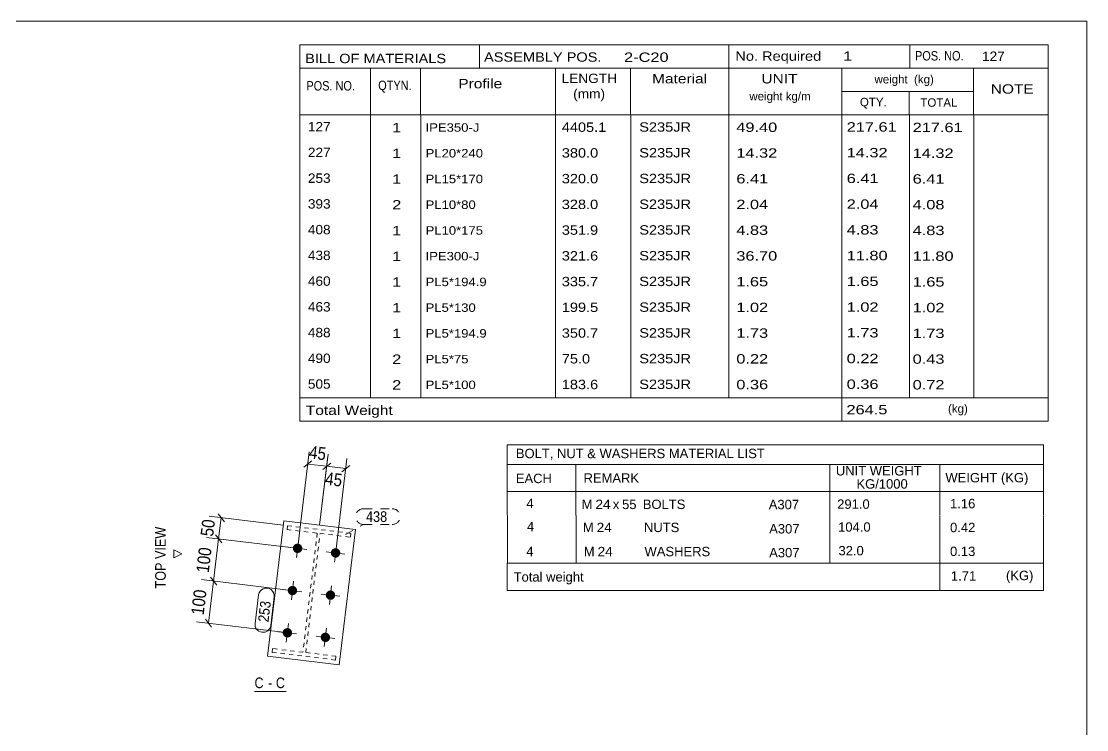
# Model space of a CAD drawing. Header units: millimetres. Extents: x 2 to 579, y 1 to 405.
# Drawn here: x 328.5 to 579, y 238.4 to 405 of the extents above; entities that cross this region are included whole.
import ezdxf

# ---------------------------------------------------------------- set-up
doc = ezdxf.new("R2010")
doc.units = ezdxf.units.MM
for name, pattern in [('XKITLINE00', [0]), ('XKITLINE01', [4, 1, -1, 1, -1]), ('XKITLINE02', [4, 2, -2]), ('XKITLINE03', [6, 3, -1, 1, -1])]:
    doc.linetypes.add(name, pattern=pattern)
for name, color, linetype, lineweight in [('Bolt', 3, 'Continuous', 0), ('Dimensions', 7, 'Continuous', 0), ('DrawingSheet', 5, 'Continuous', 0), ('OtherObjectType', 7, 'Continuous', 0), ('Part', 2, 'Continuous', 0), ('PartMark', 7, 'Continuous', 0)]:
    doc.layers.add(name, color=color, linetype=linetype, lineweight=lineweight)
doc.styles.add('ARIAL', font='ARIAL.TTF')
doc.styles.add('ARIAL_NARROW', font='ARIALN.TTF')

# ---------------------------------------------------------------- blocks, each defined once
blk = doc.blocks.new('*A44')
at = {"layer": 'Bolt'}
for points in [[(392.37, 281.24), (392.38, 281.27), (392.38, 281.3), (392.39, 281.32), (392.4, 281.35), (392.4, 281.38), (392.41, 281.4), (392.42, 281.43), (392.43, 281.45), (392.44, 281.48), (392.45, 281.5), (392.46, 281.53), (392.47, 281.55), (392.48, 281.58), (392.49, 281.6), (392.5, 281.62), (392.52, 281.65), (392.53, 281.67), (392.55, 281.69), (392.56, 281.72), (392.58, 281.74), (392.59, 281.76), (392.61, 281.78), (392.63, 281.8), (392.65, 281.82), (392.66, 281.84), (392.68, 281.86), (392.7, 281.88), (392.72, 281.9), (392.74, 281.92), (392.76, 281.93), (392.78, 281.95), (392.81, 281.97), (392.83, 281.98), (392.85, 282), (392.87, 282.01), (392.89, 282.03), (392.92, 282.04), (392.94, 282.05), (392.97, 282.07), (392.99, 282.08), (393.01, 282.09), (393.04, 282.1), (393.06, 282.11), (393.09, 282.12), (393.11, 282.13), (393.14, 282.14), (393.17, 282.14), (393.19, 282.15), (393.22, 282.16), (393.25, 282.16), (393.27, 282.17), (393.3, 282.17), (393.33, 282.18), (393.35, 282.18), (393.38, 282.18), (393.41, 282.18), (393.43, 282.18), (393.46, 282.18), (393.49, 282.18), (393.51, 282.18), (393.54, 282.18), (393.57, 282.18), (393.59, 282.18), (393.62, 282.17), (393.65, 282.17), (393.67, 282.16), (393.7, 282.16), (393.73, 282.15), (393.75, 282.15), (393.78, 282.14), (393.81, 282.13), (393.83, 282.12), (393.86, 282.11), (393.88, 282.1), (393.91, 282.09), (393.93, 282.08), (393.95, 282.07), (393.98, 282.06), (394, 282.04), (394.03, 282.03), (394.05, 282.02), (394.07, 282), (394.09, 281.99), (394.12, 281.97), (394.14, 281.95), (394.16, 281.94), (394.18, 281.92), (394.2, 281.9), (394.22, 281.88), (394.24, 281.86), (394.26, 281.85), (394.28, 281.83), (394.29, 281.81), (394.31, 281.78), (394.33, 281.76), (394.34, 281.74), (394.36, 281.72), (394.38, 281.7), (394.39, 281.68), (394.4, 281.65), (394.42, 281.63), (394.43, 281.61), (394.44, 281.58), (394.46, 281.56), (394.47, 281.53), (394.48, 281.51), (394.49, 281.48), (394.5, 281.46), (394.51, 281.43), (394.51, 281.41), (394.52, 281.38), (394.53, 281.35), (394.54, 281.33), (394.54, 281.3), (394.55, 281.28), (394.55, 281.25), (394.55, 281.22), (394.56, 281.2), (394.56, 281.17), (394.56, 281.14), (394.56, 281.11), (394.56, 281.09), (394.56, 281.06), (394.56, 281.03), (394.56, 281.01), (394.56, 280.98), (394.55, 280.95), (394.55, 280.93), (394.55, 280.9), (394.54, 280.87), (394.54, 280.85), (394.53, 280.82), (394.52, 280.79), (394.52, 280.77), (394.51, 280.74), (394.5, 280.72), (394.49, 280.69), (394.48, 280.67), (394.47, 280.64), (394.46, 280.62), (394.45, 280.59), (394.43, 280.57), (394.42, 280.54), (394.41, 280.52), (394.39, 280.5), (394.38, 280.48), (394.36, 280.45), (394.35, 280.43), (394.33, 280.41), (394.31, 280.39), (394.3, 280.37), (394.28, 280.35), (394.26, 280.33), (394.24, 280.31), (394.22, 280.29), (394.2, 280.27), (394.18, 280.25), (394.16, 280.24), (394.14, 280.22), (394.12, 280.2), (394.1, 280.19), (394.08, 280.17), (394.05, 280.16), (394.03, 280.14), (394.01, 280.13), (393.98, 280.12), (393.96, 280.1), (393.94, 280.09), (393.91, 280.08), (393.89, 280.07), (393.86, 280.06), (393.84, 280.05), (393.81, 280.04), (393.78, 280.03), (393.76, 280.03), (393.73, 280.02), (393.71, 280.01), (393.68, 280.01), (393.65, 280), (393.63, 280), (393.6, 279.99), (393.57, 279.99), (393.55, 279.99), (393.52, 279.99), (393.49, 279.99), (393.47, 279.98), (393.44, 279.98), (393.41, 279.99), (393.38, 279.99), (393.36, 279.99), (393.33, 279.99), (393.3, 280), (393.28, 280), (393.25, 280.01), (393.22, 280.01), (393.2, 280.02), (393.17, 280.02), (393.15, 280.03), (393.12, 280.04), (393.09, 280.05), (393.07, 280.06), (393.04, 280.07), (393.02, 280.08), (393, 280.09), (392.97, 280.1), (392.95, 280.11), (392.92, 280.13), (392.9, 280.14), (392.88, 280.15), (392.85, 280.17), (392.83, 280.18), (392.81, 280.2), (392.79, 280.22), (392.77, 280.23), (392.75, 280.25), (392.73, 280.27), (392.71, 280.29), (392.69, 280.3), (392.67, 280.32), (392.65, 280.34), (392.63, 280.36), (392.61, 280.38), (392.6, 280.41), (392.58, 280.43), (392.57, 280.45), (392.55, 280.47), (392.54, 280.49), (392.52, 280.52), (392.51, 280.54), (392.49, 280.56), (392.48, 280.59), (392.47, 280.61), (392.46, 280.64), (392.45, 280.66), (392.44, 280.69), (392.43, 280.71), (392.42, 280.74), (392.41, 280.76), (392.4, 280.79), (392.4, 280.81), (392.39, 280.84), (392.38, 280.87), (392.38, 280.89), (392.38, 280.92), (392.37, 280.95), (392.37, 280.97), (392.37, 281), (392.36, 281.03), (392.36, 281.05), (392.36, 281.08), (392.36, 281.11), (392.36, 281.14), (392.37, 281.16), (392.37, 281.19), (392.37, 281.22)], [(401.31, 280.17), (401.31, 280.19), (401.32, 280.22), (401.32, 280.24), (401.33, 280.27), (401.34, 280.3), (401.34, 280.32), (401.35, 280.35), (401.36, 280.37), (401.37, 280.4), (401.38, 280.43), (401.39, 280.45), (401.4, 280.47), (401.41, 280.5), (401.43, 280.52), (401.44, 280.55), (401.45, 280.57), (401.47, 280.59), (401.48, 280.62), (401.5, 280.64), (401.51, 280.66), (401.53, 280.68), (401.55, 280.7), (401.56, 280.72), (401.58, 280.74), (401.6, 280.76), (401.62, 280.78), (401.64, 280.8), (401.66, 280.82), (401.68, 280.84), (401.7, 280.86), (401.72, 280.87), (401.74, 280.89), (401.76, 280.9), (401.78, 280.92), (401.81, 280.93), (401.83, 280.95), (401.85, 280.96), (401.88, 280.98), (401.9, 280.99), (401.93, 281), (401.95, 281.01), (401.97, 281.02), (402, 281.03), (402.02, 281.04), (402.05, 281.05), (402.08, 281.06), (402.1, 281.07), (402.13, 281.07), (402.15, 281.08), (402.18, 281.09), (402.21, 281.09), (402.23, 281.09), (402.26, 281.1), (402.29, 281.1), (402.31, 281.1), (402.34, 281.11), (402.37, 281.11), (402.4, 281.11), (402.42, 281.11), (402.45, 281.11), (402.48, 281.1), (402.5, 281.1), (402.53, 281.1), (402.56, 281.1), (402.58, 281.09), (402.61, 281.09), (402.64, 281.08), (402.66, 281.07), (402.69, 281.07), (402.71, 281.06), (402.74, 281.05), (402.77, 281.04), (402.79, 281.03), (402.82, 281.02), (402.84, 281.01), (402.87, 281), (402.89, 280.99), (402.91, 280.98), (402.94, 280.97), (402.96, 280.95), (402.98, 280.94), (403.01, 280.92), (403.03, 280.91), (403.05, 280.89), (403.07, 280.88), (403.09, 280.86), (403.11, 280.84), (403.13, 280.82), (403.15, 280.81), (403.17, 280.79), (403.19, 280.77), (403.21, 280.75), (403.23, 280.73), (403.25, 280.71), (403.26, 280.69), (403.28, 280.66), (403.3, 280.64), (403.31, 280.62), (403.33, 280.6), (403.34, 280.57), (403.35, 280.55), (403.37, 280.53), (403.38, 280.5), (403.39, 280.48), (403.4, 280.46), (403.41, 280.43), (403.42, 280.41), (403.43, 280.38), (403.44, 280.35), (403.45, 280.33), (403.46, 280.3), (403.46, 280.28), (403.47, 280.25), (403.48, 280.22), (403.48, 280.2), (403.49, 280.17), (403.49, 280.14), (403.49, 280.12), (403.49, 280.09), (403.5, 280.06), (403.5, 280.04), (403.5, 280.01), (403.5, 279.98), (403.5, 279.96), (403.5, 279.93), (403.49, 279.9), (403.49, 279.88), (403.49, 279.85), (403.48, 279.82), (403.48, 279.8), (403.47, 279.77), (403.47, 279.74), (403.46, 279.72), (403.45, 279.69), (403.44, 279.66), (403.43, 279.64), (403.43, 279.61), (403.42, 279.59), (403.4, 279.56), (403.39, 279.54), (403.38, 279.51), (403.37, 279.49), (403.36, 279.47), (403.34, 279.44), (403.33, 279.42), (403.31, 279.4), (403.3, 279.38), (403.28, 279.35), (403.27, 279.33), (403.25, 279.31), (403.23, 279.29), (403.22, 279.27), (403.2, 279.25), (403.18, 279.23), (403.16, 279.21), (403.14, 279.19), (403.12, 279.18), (403.1, 279.16), (403.08, 279.14), (403.06, 279.13), (403.03, 279.11), (403.01, 279.09), (402.99, 279.08), (402.97, 279.06), (402.94, 279.05), (402.92, 279.04), (402.9, 279.03), (402.87, 279.01), (402.85, 279), (402.82, 278.99), (402.8, 278.98), (402.77, 278.97), (402.75, 278.96), (402.72, 278.96), (402.69, 278.95), (402.67, 278.94), (402.64, 278.93), (402.62, 278.93), (402.59, 278.92), (402.56, 278.92), (402.54, 278.92), (402.51, 278.91), (402.48, 278.91), (402.45, 278.91), (402.43, 278.91), (402.4, 278.91), (402.37, 278.91), (402.35, 278.91), (402.32, 278.91), (402.29, 278.91), (402.27, 278.91), (402.24, 278.92), (402.21, 278.92), (402.19, 278.93), (402.16, 278.93), (402.13, 278.94), (402.11, 278.95), (402.08, 278.95), (402.06, 278.96), (402.03, 278.97), (402, 278.98), (401.98, 278.99), (401.95, 279), (401.93, 279.01), (401.91, 279.02), (401.88, 279.04), (401.86, 279.05), (401.84, 279.06), (401.81, 279.08), (401.79, 279.09), (401.77, 279.11), (401.75, 279.12), (401.72, 279.14), (401.7, 279.15), (401.68, 279.17), (401.66, 279.19), (401.64, 279.21), (401.62, 279.23), (401.6, 279.25), (401.58, 279.27), (401.57, 279.29), (401.55, 279.31), (401.53, 279.33), (401.52, 279.35), (401.5, 279.37), (401.49, 279.39), (401.47, 279.42), (401.46, 279.44), (401.44, 279.46), (401.43, 279.49), (401.42, 279.51), (401.4, 279.53), (401.39, 279.56), (401.38, 279.58), (401.37, 279.61), (401.36, 279.63), (401.35, 279.66), (401.35, 279.68), (401.34, 279.71), (401.33, 279.74), (401.33, 279.76), (401.32, 279.79), (401.31, 279.82), (401.31, 279.84), (401.31, 279.87), (401.3, 279.9), (401.3, 279.92), (401.3, 279.95), (401.3, 279.98), (401.3, 280), (401.3, 280.03), (401.3, 280.06), (401.3, 280.08), (401.3, 280.11), (401.31, 280.14)], [(391.18, 271.32), (391.18, 271.34), (391.19, 271.37), (391.19, 271.39), (391.2, 271.42), (391.2, 271.45), (391.21, 271.47), (391.22, 271.5), (391.23, 271.52), (391.24, 271.55), (391.25, 271.57), (391.26, 271.6), (391.27, 271.62), (391.28, 271.65), (391.29, 271.67), (391.31, 271.7), (391.32, 271.72), (391.33, 271.74), (391.35, 271.77), (391.36, 271.79), (391.38, 271.81), (391.4, 271.83), (391.41, 271.85), (391.43, 271.87), (391.45, 271.89), (391.47, 271.91), (391.49, 271.93), (391.5, 271.95), (391.52, 271.97), (391.54, 271.99), (391.57, 272.01), (391.59, 272.02), (391.61, 272.04), (391.63, 272.05), (391.65, 272.07), (391.67, 272.08), (391.7, 272.1), (391.72, 272.11), (391.74, 272.13), (391.77, 272.14), (391.79, 272.15), (391.82, 272.16), (391.84, 272.17), (391.87, 272.18), (391.89, 272.19), (391.92, 272.2), (391.94, 272.21), (391.97, 272.22), (392, 272.22), (392.02, 272.23), (392.05, 272.23), (392.07, 272.24), (392.1, 272.24), (392.13, 272.25), (392.15, 272.25), (392.18, 272.25), (392.21, 272.26), (392.24, 272.26), (392.26, 272.26), (392.29, 272.26), (392.32, 272.26), (392.34, 272.25), (392.37, 272.25), (392.4, 272.25), (392.42, 272.25), (392.45, 272.24), (392.48, 272.24), (392.5, 272.23), (392.53, 272.22), (392.56, 272.22), (392.58, 272.21), (392.61, 272.2), (392.63, 272.19), (392.66, 272.18), (392.68, 272.17), (392.71, 272.16), (392.73, 272.15), (392.76, 272.14), (392.78, 272.13), (392.8, 272.12), (392.83, 272.1), (392.85, 272.09), (392.87, 272.07), (392.9, 272.06), (392.92, 272.04), (392.94, 272.03), (392.96, 272.01), (392.98, 271.99), (393, 271.97), (393.02, 271.96), (393.04, 271.94), (393.06, 271.92), (393.08, 271.9), (393.1, 271.88), (393.11, 271.86), (393.13, 271.84), (393.15, 271.81), (393.16, 271.79), (393.18, 271.77), (393.19, 271.75), (393.21, 271.72), (393.22, 271.7), (393.23, 271.68), (393.25, 271.65), (393.26, 271.63), (393.27, 271.61), (393.28, 271.58), (393.29, 271.56), (393.3, 271.53), (393.31, 271.5), (393.32, 271.48), (393.32, 271.45), (393.33, 271.43), (393.34, 271.4), (393.34, 271.37), (393.35, 271.35), (393.35, 271.32), (393.36, 271.29), (393.36, 271.27), (393.36, 271.24), (393.36, 271.21), (393.36, 271.19), (393.37, 271.16), (393.36, 271.13), (393.36, 271.11), (393.36, 271.08), (393.36, 271.05), (393.36, 271.02), (393.35, 271), (393.35, 270.97), (393.34, 270.94), (393.34, 270.92), (393.33, 270.89), (393.33, 270.87), (393.32, 270.84), (393.31, 270.81), (393.3, 270.79), (393.29, 270.76), (393.28, 270.74), (393.27, 270.71), (393.26, 270.69), (393.25, 270.66), (393.24, 270.64), (393.22, 270.62), (393.21, 270.59), (393.2, 270.57), (393.18, 270.55), (393.17, 270.53), (393.15, 270.5), (393.13, 270.48), (393.12, 270.46), (393.1, 270.44), (393.08, 270.42), (393.06, 270.4), (393.05, 270.38), (393.03, 270.36), (393.01, 270.34), (392.99, 270.33), (392.97, 270.31), (392.94, 270.29), (392.92, 270.27), (392.9, 270.26), (392.88, 270.24), (392.86, 270.23), (392.83, 270.21), (392.81, 270.2), (392.79, 270.19), (392.76, 270.18), (392.74, 270.16), (392.71, 270.15), (392.69, 270.14), (392.66, 270.13), (392.64, 270.12), (392.61, 270.11), (392.59, 270.1), (392.56, 270.1), (392.54, 270.09), (392.51, 270.08), (392.48, 270.08), (392.46, 270.07), (392.43, 270.07), (392.4, 270.07), (392.38, 270.06), (392.35, 270.06), (392.32, 270.06), (392.3, 270.06), (392.27, 270.06), (392.24, 270.06), (392.21, 270.06), (392.19, 270.06), (392.16, 270.06), (392.13, 270.06), (392.11, 270.07), (392.08, 270.07), (392.05, 270.08), (392.03, 270.08), (392, 270.09), (391.97, 270.1), (391.95, 270.1), (391.92, 270.11), (391.9, 270.12), (391.87, 270.13), (391.85, 270.14), (391.82, 270.15), (391.8, 270.16), (391.77, 270.17), (391.75, 270.19), (391.73, 270.2), (391.7, 270.21), (391.68, 270.23), (391.66, 270.24), (391.63, 270.26), (391.61, 270.27), (391.59, 270.29), (391.57, 270.3), (391.55, 270.32), (391.53, 270.34), (391.51, 270.36), (391.49, 270.38), (391.47, 270.4), (391.45, 270.42), (391.43, 270.44), (391.42, 270.46), (391.4, 270.48), (391.38, 270.5), (391.37, 270.52), (391.35, 270.54), (391.34, 270.57), (391.32, 270.59), (391.31, 270.61), (391.3, 270.64), (391.28, 270.66), (391.27, 270.68), (391.26, 270.71), (391.25, 270.73), (391.24, 270.76), (391.23, 270.78), (391.22, 270.81), (391.21, 270.83), (391.21, 270.86), (391.2, 270.89), (391.19, 270.91), (391.19, 270.94), (391.18, 270.97), (391.18, 270.99), (391.17, 271.02), (391.17, 271.05), (391.17, 271.07), (391.17, 271.1), (391.17, 271.13), (391.17, 271.15), (391.17, 271.18), (391.17, 271.21), (391.17, 271.23), (391.17, 271.26), (391.17, 271.29)], [(400.11, 270.24), (400.12, 270.26), (400.12, 270.29), (400.13, 270.32), (400.13, 270.34), (400.14, 270.37), (400.15, 270.4), (400.16, 270.42), (400.16, 270.45), (400.17, 270.47), (400.18, 270.5), (400.19, 270.52), (400.2, 270.55), (400.22, 270.57), (400.23, 270.59), (400.24, 270.62), (400.26, 270.64), (400.27, 270.66), (400.28, 270.69), (400.3, 270.71), (400.32, 270.73), (400.33, 270.75), (400.35, 270.77), (400.37, 270.8), (400.38, 270.82), (400.4, 270.84), (400.42, 270.85), (400.44, 270.87), (400.46, 270.89), (400.48, 270.91), (400.5, 270.93), (400.52, 270.94), (400.54, 270.96), (400.56, 270.98), (400.59, 270.99), (400.61, 271.01), (400.63, 271.02), (400.66, 271.03), (400.68, 271.05), (400.7, 271.06), (400.73, 271.07), (400.75, 271.08), (400.78, 271.09), (400.8, 271.1), (400.83, 271.11), (400.85, 271.12), (400.88, 271.13), (400.9, 271.14), (400.93, 271.15), (400.96, 271.15), (400.98, 271.16), (401.01, 271.16), (401.04, 271.17), (401.06, 271.17), (401.09, 271.17), (401.12, 271.18), (401.14, 271.18), (401.17, 271.18), (401.2, 271.18), (401.22, 271.18), (401.25, 271.18), (401.28, 271.18), (401.31, 271.17), (401.33, 271.17), (401.36, 271.17), (401.39, 271.16), (401.41, 271.16), (401.44, 271.15), (401.46, 271.15), (401.49, 271.14), (401.52, 271.13), (401.54, 271.12), (401.57, 271.12), (401.59, 271.11), (401.62, 271.1), (401.64, 271.09), (401.67, 271.07), (401.69, 271.06), (401.72, 271.05), (401.74, 271.04), (401.76, 271.02), (401.79, 271.01), (401.81, 271), (401.83, 270.98), (401.85, 270.96), (401.87, 270.95), (401.9, 270.93), (401.92, 270.91), (401.94, 270.9), (401.96, 270.88), (401.98, 270.86), (402, 270.84), (402.01, 270.82), (402.03, 270.8), (402.05, 270.78), (402.07, 270.76), (402.08, 270.74), (402.1, 270.71), (402.11, 270.69), (402.13, 270.67), (402.14, 270.65), (402.16, 270.62), (402.17, 270.6), (402.18, 270.58), (402.19, 270.55), (402.2, 270.53), (402.22, 270.5), (402.23, 270.48), (402.24, 270.45), (402.24, 270.43), (402.25, 270.4), (402.26, 270.37), (402.27, 270.35), (402.27, 270.32), (402.28, 270.3), (402.28, 270.27), (402.29, 270.24), (402.29, 270.22), (402.29, 270.19), (402.3, 270.16), (402.3, 270.14), (402.3, 270.11), (402.3, 270.08), (402.3, 270.05), (402.3, 270.03), (402.3, 270), (402.3, 269.97), (402.29, 269.95), (402.29, 269.92), (402.28, 269.89), (402.28, 269.87), (402.27, 269.84), (402.27, 269.81), (402.26, 269.79), (402.25, 269.76), (402.25, 269.74), (402.24, 269.71), (402.23, 269.69), (402.22, 269.66), (402.21, 269.64), (402.2, 269.61), (402.18, 269.59), (402.17, 269.56), (402.16, 269.54), (402.15, 269.52), (402.13, 269.49), (402.12, 269.47), (402.1, 269.45), (402.09, 269.43), (402.07, 269.4), (402.05, 269.38), (402.04, 269.36), (402.02, 269.34), (402, 269.32), (401.98, 269.3), (401.96, 269.28), (401.94, 269.27), (401.92, 269.25), (401.9, 269.23), (401.88, 269.21), (401.86, 269.2), (401.84, 269.18), (401.81, 269.17), (401.79, 269.15), (401.77, 269.14), (401.75, 269.12), (401.72, 269.11), (401.7, 269.1), (401.67, 269.09), (401.65, 269.07), (401.62, 269.06), (401.6, 269.05), (401.57, 269.04), (401.55, 269.04), (401.52, 269.03), (401.5, 269.02), (401.47, 269.01), (401.44, 269.01), (401.42, 269), (401.39, 269), (401.36, 268.99), (401.34, 268.99), (401.31, 268.98), (401.28, 268.98), (401.26, 268.98), (401.23, 268.98), (401.2, 268.98), (401.18, 268.98), (401.15, 268.98), (401.12, 268.98), (401.1, 268.98), (401.07, 268.99), (401.04, 268.99), (401.02, 268.99), (400.99, 269), (400.96, 269), (400.94, 269.01), (400.91, 269.02), (400.88, 269.03), (400.86, 269.03), (400.83, 269.04), (400.81, 269.05), (400.78, 269.06), (400.76, 269.07), (400.73, 269.08), (400.71, 269.09), (400.68, 269.11), (400.66, 269.12), (400.64, 269.13), (400.61, 269.15), (400.59, 269.16), (400.57, 269.18), (400.55, 269.19), (400.53, 269.21), (400.5, 269.23), (400.48, 269.24), (400.46, 269.26), (400.44, 269.28), (400.42, 269.3), (400.41, 269.32), (400.39, 269.34), (400.37, 269.36), (400.35, 269.38), (400.34, 269.4), (400.32, 269.42), (400.3, 269.44), (400.29, 269.47), (400.27, 269.49), (400.26, 269.51), (400.24, 269.53), (400.23, 269.56), (400.22, 269.58), (400.21, 269.61), (400.2, 269.63), (400.19, 269.66), (400.18, 269.68), (400.17, 269.71), (400.16, 269.73), (400.15, 269.76), (400.14, 269.78), (400.13, 269.81), (400.13, 269.83), (400.12, 269.86), (400.12, 269.89), (400.11, 269.91), (400.11, 269.94), (400.11, 269.97), (400.1, 269.99), (400.1, 270.02), (400.1, 270.05), (400.1, 270.08), (400.1, 270.1), (400.1, 270.13), (400.1, 270.16), (400.11, 270.18), (400.11, 270.21)], [(389.98, 261.39), (389.98, 261.41), (389.99, 261.44), (389.99, 261.47), (390, 261.49), (390.01, 261.52), (390.01, 261.55), (390.02, 261.57), (390.03, 261.6), (390.04, 261.62), (390.05, 261.65), (390.06, 261.67), (390.07, 261.7), (390.08, 261.72), (390.1, 261.74), (390.11, 261.77), (390.12, 261.79), (390.14, 261.81), (390.15, 261.84), (390.17, 261.86), (390.18, 261.88), (390.2, 261.9), (390.22, 261.92), (390.23, 261.94), (390.25, 261.97), (390.27, 261.98), (390.29, 262), (390.31, 262.02), (390.33, 262.04), (390.35, 262.06), (390.37, 262.08), (390.39, 262.09), (390.41, 262.11), (390.43, 262.13), (390.45, 262.14), (390.48, 262.16), (390.5, 262.17), (390.52, 262.18), (390.55, 262.2), (390.57, 262.21), (390.59, 262.22), (390.62, 262.23), (390.64, 262.24), (390.67, 262.25), (390.69, 262.26), (390.72, 262.27), (390.75, 262.28), (390.77, 262.29), (390.8, 262.29), (390.82, 262.3), (390.85, 262.31), (390.88, 262.31), (390.9, 262.32), (390.93, 262.32), (390.96, 262.32), (390.98, 262.33), (391.01, 262.33), (391.04, 262.33), (391.06, 262.33), (391.09, 262.33), (391.12, 262.33), (391.15, 262.33), (391.17, 262.32), (391.2, 262.32), (391.23, 262.32), (391.25, 262.31), (391.28, 262.31), (391.31, 262.3), (391.33, 262.3), (391.36, 262.29), (391.38, 262.28), (391.41, 262.27), (391.44, 262.27), (391.46, 262.26), (391.49, 262.25), (391.51, 262.24), (391.54, 262.22), (391.56, 262.21), (391.58, 262.2), (391.61, 262.19), (391.63, 262.17), (391.65, 262.16), (391.68, 262.14), (391.7, 262.13), (391.72, 262.11), (391.74, 262.1), (391.76, 262.08), (391.78, 262.06), (391.8, 262.05), (391.82, 262.03), (391.84, 262.01), (391.86, 261.99), (391.88, 261.97), (391.9, 261.95), (391.92, 261.93), (391.93, 261.91), (391.95, 261.89), (391.97, 261.86), (391.98, 261.84), (392, 261.82), (392.01, 261.8), (392.02, 261.77), (392.04, 261.75), (392.05, 261.73), (392.06, 261.7), (392.07, 261.68), (392.08, 261.65), (392.09, 261.63), (392.1, 261.6), (392.11, 261.58), (392.12, 261.55), (392.13, 261.52), (392.13, 261.5), (392.14, 261.47), (392.15, 261.45), (392.15, 261.42), (392.16, 261.39), (392.16, 261.37), (392.16, 261.34), (392.16, 261.31), (392.17, 261.29), (392.17, 261.26), (392.17, 261.23), (392.17, 261.2), (392.17, 261.18), (392.16, 261.15), (392.16, 261.12), (392.16, 261.1), (392.16, 261.07), (392.15, 261.04), (392.15, 261.02), (392.14, 260.99), (392.14, 260.96), (392.13, 260.94), (392.12, 260.91), (392.11, 260.89), (392.1, 260.86), (392.1, 260.84), (392.09, 260.81), (392.07, 260.79), (392.06, 260.76), (392.05, 260.74), (392.04, 260.71), (392.03, 260.69), (392.01, 260.67), (392, 260.64), (391.98, 260.62), (391.97, 260.6), (391.95, 260.58), (391.94, 260.55), (391.92, 260.53), (391.9, 260.51), (391.88, 260.49), (391.87, 260.47), (391.85, 260.45), (391.83, 260.43), (391.81, 260.42), (391.79, 260.4), (391.77, 260.38), (391.75, 260.36), (391.73, 260.35), (391.7, 260.33), (391.68, 260.32), (391.66, 260.3), (391.64, 260.29), (391.61, 260.27), (391.59, 260.26), (391.56, 260.25), (391.54, 260.24), (391.52, 260.22), (391.49, 260.21), (391.47, 260.2), (391.44, 260.19), (391.42, 260.18), (391.39, 260.18), (391.36, 260.17), (391.34, 260.16), (391.31, 260.16), (391.29, 260.15), (391.26, 260.15), (391.23, 260.14), (391.21, 260.14), (391.18, 260.13), (391.15, 260.13), (391.12, 260.13), (391.1, 260.13), (391.07, 260.13), (391.04, 260.13), (391.02, 260.13), (390.99, 260.13), (390.96, 260.13), (390.94, 260.14), (390.91, 260.14), (390.88, 260.14), (390.86, 260.15), (390.83, 260.15), (390.8, 260.16), (390.78, 260.17), (390.75, 260.18), (390.73, 260.18), (390.7, 260.19), (390.67, 260.2), (390.65, 260.21), (390.62, 260.22), (390.6, 260.23), (390.58, 260.24), (390.55, 260.26), (390.53, 260.27), (390.5, 260.28), (390.48, 260.3), (390.46, 260.31), (390.44, 260.33), (390.41, 260.34), (390.39, 260.36), (390.37, 260.38), (390.35, 260.39), (390.33, 260.41), (390.31, 260.43), (390.29, 260.45), (390.27, 260.47), (390.25, 260.49), (390.24, 260.51), (390.22, 260.53), (390.2, 260.55), (390.19, 260.57), (390.17, 260.59), (390.15, 260.61), (390.14, 260.64), (390.13, 260.66), (390.11, 260.68), (390.1, 260.71), (390.09, 260.73), (390.07, 260.76), (390.06, 260.78), (390.05, 260.8), (390.04, 260.83), (390.03, 260.86), (390.02, 260.88), (390.02, 260.91), (390.01, 260.93), (390, 260.96), (390, 260.98), (389.99, 261.01), (389.98, 261.04), (389.98, 261.06), (389.98, 261.09), (389.97, 261.12), (389.97, 261.14), (389.97, 261.17), (389.97, 261.2), (389.97, 261.23), (389.97, 261.25), (389.97, 261.28), (389.97, 261.31), (389.97, 261.33), (389.98, 261.36)], [(398.91, 260.31), (398.92, 260.34), (398.92, 260.36), (398.93, 260.39), (398.94, 260.42), (398.94, 260.44), (398.95, 260.47), (398.96, 260.49), (398.97, 260.52), (398.98, 260.54), (398.99, 260.57), (399, 260.59), (399.01, 260.62), (399.02, 260.64), (399.03, 260.67), (399.04, 260.69), (399.06, 260.71), (399.07, 260.74), (399.09, 260.76), (399.1, 260.78), (399.12, 260.8), (399.13, 260.83), (399.15, 260.85), (399.17, 260.87), (399.19, 260.89), (399.2, 260.91), (399.22, 260.93), (399.24, 260.95), (399.26, 260.96), (399.28, 260.98), (399.3, 261), (399.32, 261.02), (399.35, 261.03), (399.37, 261.05), (399.39, 261.06), (399.41, 261.08), (399.43, 261.09), (399.46, 261.11), (399.48, 261.12), (399.51, 261.13), (399.53, 261.14), (399.55, 261.16), (399.58, 261.17), (399.6, 261.18), (399.63, 261.19), (399.66, 261.19), (399.68, 261.2), (399.71, 261.21), (399.73, 261.22), (399.76, 261.22), (399.79, 261.23), (399.81, 261.23), (399.84, 261.24), (399.87, 261.24), (399.89, 261.25), (399.92, 261.25), (399.95, 261.25), (399.97, 261.25), (400, 261.25), (400.03, 261.25), (400.05, 261.25), (400.08, 261.25), (400.11, 261.25), (400.13, 261.24), (400.16, 261.24), (400.19, 261.24), (400.21, 261.23), (400.24, 261.22), (400.27, 261.22), (400.29, 261.21), (400.32, 261.2), (400.35, 261.2), (400.37, 261.19), (400.4, 261.18), (400.42, 261.17), (400.45, 261.16), (400.47, 261.15), (400.49, 261.13), (400.52, 261.12), (400.54, 261.11), (400.57, 261.1), (400.59, 261.08), (400.61, 261.07), (400.63, 261.05), (400.66, 261.04), (400.68, 261.02), (400.7, 261), (400.72, 260.99), (400.74, 260.97), (400.76, 260.95), (400.78, 260.93), (400.8, 260.91), (400.82, 260.89), (400.83, 260.87), (400.85, 260.85), (400.87, 260.83), (400.88, 260.81), (400.9, 260.79), (400.92, 260.76), (400.93, 260.74), (400.94, 260.72), (400.96, 260.7), (400.97, 260.67), (400.98, 260.65), (401, 260.62), (401.01, 260.6), (401.02, 260.57), (401.03, 260.55), (401.04, 260.52), (401.05, 260.5), (401.05, 260.47), (401.06, 260.45), (401.07, 260.42), (401.08, 260.39), (401.08, 260.37), (401.09, 260.34), (401.09, 260.32), (401.09, 260.29), (401.1, 260.26), (401.1, 260.23), (401.1, 260.21), (401.1, 260.18), (401.1, 260.15), (401.1, 260.13), (401.1, 260.1), (401.1, 260.07), (401.1, 260.05), (401.09, 260.02), (401.09, 259.99), (401.09, 259.97), (401.08, 259.94), (401.08, 259.91), (401.07, 259.89), (401.06, 259.86), (401.06, 259.83), (401.05, 259.81), (401.04, 259.78), (401.03, 259.76), (401.02, 259.73), (401.01, 259.71), (401, 259.68), (400.99, 259.66), (400.97, 259.63), (400.96, 259.61), (400.95, 259.59), (400.93, 259.56), (400.92, 259.54), (400.9, 259.52), (400.89, 259.5), (400.87, 259.48), (400.86, 259.46), (400.84, 259.43), (400.82, 259.41), (400.8, 259.39), (400.78, 259.38), (400.76, 259.36), (400.74, 259.34), (400.72, 259.32), (400.7, 259.3), (400.68, 259.29), (400.66, 259.27), (400.64, 259.25), (400.62, 259.24), (400.59, 259.22), (400.57, 259.21), (400.55, 259.2), (400.52, 259.18), (400.5, 259.17), (400.48, 259.16), (400.45, 259.15), (400.43, 259.14), (400.4, 259.13), (400.38, 259.12), (400.35, 259.11), (400.33, 259.1), (400.3, 259.09), (400.27, 259.08), (400.25, 259.08), (400.22, 259.07), (400.19, 259.07), (400.17, 259.06), (400.14, 259.06), (400.11, 259.06), (400.09, 259.05), (400.06, 259.05), (400.03, 259.05), (400.01, 259.05), (399.98, 259.05), (399.95, 259.05), (399.92, 259.05), (399.9, 259.06), (399.87, 259.06), (399.84, 259.06), (399.82, 259.07), (399.79, 259.07), (399.76, 259.08), (399.74, 259.08), (399.71, 259.09), (399.69, 259.1), (399.66, 259.11), (399.64, 259.11), (399.61, 259.12), (399.58, 259.13), (399.56, 259.14), (399.54, 259.16), (399.51, 259.17), (399.49, 259.18), (399.46, 259.19), (399.44, 259.21), (399.42, 259.22), (399.39, 259.23), (399.37, 259.25), (399.35, 259.27), (399.33, 259.28), (399.31, 259.3), (399.29, 259.32), (399.27, 259.33), (399.25, 259.35), (399.23, 259.37), (399.21, 259.39), (399.19, 259.41), (399.17, 259.43), (399.15, 259.45), (399.14, 259.47), (399.12, 259.49), (399.11, 259.51), (399.09, 259.54), (399.08, 259.56), (399.06, 259.58), (399.05, 259.61), (399.03, 259.63), (399.02, 259.65), (399.01, 259.68), (399, 259.7), (398.99, 259.73), (398.98, 259.75), (398.97, 259.78), (398.96, 259.8), (398.95, 259.83), (398.94, 259.85), (398.94, 259.88), (398.93, 259.91), (398.92, 259.93), (398.92, 259.96), (398.92, 259.99), (398.91, 260.01), (398.91, 260.04), (398.91, 260.07), (398.9, 260.09), (398.9, 260.12), (398.9, 260.15), (398.9, 260.17), (398.9, 260.2), (398.91, 260.23), (398.91, 260.26), (398.91, 260.28)]]:
    blk.add_hatch(color=3, dxfattribs=at).paths.add_polyline_path(points, flags=17)
at = {"layer": 'Bolt', "color": 3, "linetype": 'XKITLINE00', "lineweight": 0}
for p, q in [((393.2, 278.9), (393.73, 283.27)), ((391.28, 281.35), (395.65, 280.82)), ((402.13, 277.82), (402.66, 282.19)), ((400.21, 280.27), (404.58, 279.74)), ((392, 268.97), (392.53, 273.34)), ((390.08, 271.42), (394.45, 270.89)), ((400.94, 267.89), (401.46, 272.26)), ((399.02, 270.34), (403.38, 269.82)), ((390.8, 259.04), (391.33, 263.41)), ((388.88, 261.49), (393.25, 260.97)), ((399.74, 257.97), (400.27, 262.33)), ((397.82, 260.41), (402.19, 259.89))]:
    blk.add_line(p, q, dxfattribs=at)
blk = doc.blocks.new('*A45')
at = {"layer": 'Part', "color": 7, "linetype": 'XKITLINE01', "lineweight": 0}
for p, q in [((391.08, 286.41), (390.98, 285.51)), ((405.98, 284.61), (391.08, 286.41)), ((390.98, 285.51), (398.1, 284.66)), ((398.1, 284.66), (394.72, 256.66)), ((395.37, 256.58), (398.74, 284.58)), ((398.74, 284.58), (405.87, 283.72)), ((405.87, 283.72), (405.98, 284.61)), ((387.6, 257.52), (387.49, 256.62)), ((387.49, 256.62), (402.38, 254.83)), ((394.72, 256.66), (387.6, 257.52)), ((402.49, 255.72), (395.37, 256.58)), ((402.38, 254.83), (402.49, 255.72))]:
    blk.add_line(p, q, dxfattribs=at)
at = {"layer": 'Part', "color": 7, "linetype": 'XKITLINE03', "lineweight": 0}
blk.add_line((396.73, 270.62), (396.73, 270.62), dxfattribs=at)
blk = doc.blocks.new('*A46')
at = {"layer": 'Part', "color": 2, "linetype": 'XKITLINE00', "lineweight": 0}
for p, q in [((386.38, 255.75), (390.21, 287.52)), ((390.21, 287.52), (407.09, 285.48)), ((403.26, 253.71), (407.09, 285.48)), ((403.26, 253.71), (386.38, 255.75))]:
    blk.add_line(p, q, dxfattribs=at)
blk = doc.blocks.new('*A68')
at = {"layer": 'DrawingSheet', "color": 5, "linetype": 'XKITLINE00', "lineweight": 0}
for p, q in [((579, 405), (5, 405)), ((579, 5), (579, 405))]:
    blk.add_line(p, q, dxfattribs=at)
blk = doc.blocks.new('*A69')
at = {"layer": 'OtherObjectType', "color": 7, "linetype": 'XKITLINE00', "lineweight": 0}
for p, q in [((442.76, 305.45), (442.75, 294.45)), ((442.76, 305.45), (568.88, 305.45)), ((568.88, 305.45), (568.88, 294.45)), ((442.75, 300.8), (568.88, 300.8)), ((458.87, 300.81), (458.87, 294.45)), ((518.57, 300.81), (518.57, 294.45)), ((544.47, 300.79), (544.47, 294.45)), ((442.76, 294.42), (442.76, 288.92)), ((442.77, 294.45), (568.88, 294.45)), ((458.92, 294.45), (458.92, 288.83)), ((518.57, 294.45), (518.57, 288.83)), ((544.5, 294.45), (544.5, 288.95)), ((568.88, 294.45), (568.88, 288.95)), ((442.79, 288.83), (442.79, 283.22)), ((458.95, 288.83), (458.95, 283.21)), ((518.57, 288.83), (518.57, 283.21)), ((544.5, 288.83), (544.5, 283.33)), ((568.88, 288.83), (568.88, 283.33)), ((442.79, 283.2), (442.79, 277.63)), ((458.95, 283.21), (458.95, 277.59)), ((518.57, 283.21), (518.57, 277.59)), ((544.5, 283.21), (544.5, 277.6)), ((568.88, 283.21), (568.88, 277.6)), ((568.88, 277.6), (442.75, 277.63)), ((442.78, 277.59), (442.78, 271.19)), ((442.85, 277.59), (568.87, 277.59)), ((544.5, 277.56), (544.5, 271.14)), ((568.87, 277.56), (568.87, 271.15)), ((442.77, 271.15), (568.87, 271.15))]:
    blk.add_line(p, q, dxfattribs=at)
at = {"layer": 'OtherObjectType', "color": 7, "style": 'ARIAL_NARROW'}
for s, width, p in [('BOLT, NUT & WASHERS MATERIAL LIST', 1.211571, (444.79, 302.29)), ('EACH', 1.211571, (444.78, 296.42)), ('REMARK', 1.211571, (460.7, 296.51)), ('UNIT WEIGHT', 1.211571, (520.03, 298.22)), ('WEIGHT (KG)', 1.211571, (545.78, 296.6)), (' KG/1000', 1.211571, (524.02, 295.13)), ('4', 1.211571, (447.26, 290.55)), ('M', 1.211571, (460.26, 290.35)), ('24', 1.275, (463.5, 290.33)), ('x', 1.211571, (467.58, 290.33)), ('55', 1.211571, (469.76, 290.32)), ('BOLTS', 1.211571, (474.63, 290.34)), ('A307', 1.211571, (504.25, 290.29)), ('291.0', 1.211571, (520.34, 290.38)), ('1.16', 1.211571, (546.87, 290.51)), ('4', 1.211571, (447.4, 285.11)), ('M', 1.211571, (460.54, 284.91)), ('24', 1.275, (463.78, 284.89)), ('NUTS', 1.211571, (474.91, 284.91)), ('A307', 1.211571, (504.35, 284.59)), ('104.0', 1.211571, (520.56, 285)), ('0.42', 1.211571, (546.87, 284.89)), ('4', 1.211571, (447.24, 279.24)), ('M', 1.211571, (460.76, 279.24)), ('24', 1.275, (464, 279.22)), ('WASHERS', 1.211571, (475.04, 279.23)), ('A307', 1.211571, (504.35, 278.97)), ('32.0', 1.211571, (520.64, 279.44)), ('0.13', 1.211571, (546.87, 279.28)), ('Total weight', 1.211571, (444.26, 273.27)), ('1.71', 1.211571, (547.07, 273.5)), ('(KG)', 1.211571, (560.02, 273.6))]:
    blk.add_text(s, height=2.2, dxfattribs=dict(at, width=width)).set_placement(p)
blk = doc.blocks.new('*A74')
at = {"layer": 'OtherObjectType', "color": 7, "linetype": 'XKITLINE00', "lineweight": 0}
for p, q in [((393.98, 399.5), (569.98, 399.5)), ((393.98, 399.5), (393.98, 388.5)), ((436.26, 399.42), (436.26, 393.87)), ((494.85, 394), (494.85, 399.5)), ((537.43, 393.96), (537.43, 399.42)), ((569.98, 394), (569.98, 399.5)), ((393.98, 394), (569.98, 394)), ((410.64, 394), (410.64, 383)), ((422.4, 393.98), (422.4, 383.03)), ((454.12, 393.99), (454.13, 383)), ((471.78, 393.98), (471.78, 383)), ((494.85, 393.98), (494.85, 383)), ((521.43, 394), (521.43, 383)), ((552.42, 394), (552.42, 383)), ((569.98, 394), (569.98, 388.5)), ((393.98, 388.5), (393.98, 383)), ((521.45, 388.52), (552.45, 388.52)), ((537.28, 388.52), (537.28, 383)), ((569.98, 388.5), (569.98, 383)), ((393.98, 383), (569.98, 383)), ((393.98, 383), (393.98, 376.95)), ((410.63, 383), (410.63, 376.95)), ((422.44, 382.99), (422.44, 376.95)), ((454.12, 383), (454.11, 376.95)), ((471.79, 383), (471.79, 376.95)), ((494.87, 383), (494.87, 376.95)), ((521.44, 383), (521.44, 376.95)), ((537.33, 382.95), (537.33, 376.95)), ((552.43, 383), (552.43, 376.95)), ((569.98, 383), (569.98, 376.95)), ((393.98, 376.95), (393.98, 370.9)), ((410.63, 376.95), (410.63, 370.9)), ((422.44, 376.94), (422.44, 370.9)), ((454.12, 376.95), (454.11, 370.9)), ((471.79, 376.95), (471.79, 370.9)), ((494.87, 376.95), (494.87, 370.9)), ((521.44, 376.95), (521.44, 370.9)), ((537.33, 376.9), (537.33, 370.9)), ((552.43, 376.95), (552.43, 370.9)), ((569.98, 376.95), (569.98, 370.9)), ((393.98, 370.9), (393.98, 364.85)), ((410.63, 370.9), (410.63, 364.85)), ((422.44, 370.89), (422.44, 364.85)), ((454.12, 370.9), (454.11, 364.85)), ((471.79, 370.9), (471.79, 364.85)), ((494.87, 370.9), (494.87, 364.85)), ((521.44, 370.9), (521.44, 364.85)), ((537.33, 370.85), (537.33, 364.85)), ((552.43, 370.9), (552.43, 364.85)), ((569.98, 370.9), (569.98, 364.85)), ((393.98, 364.85), (393.98, 358.8)), ((410.63, 364.85), (410.63, 358.8)), ((422.44, 364.84), (422.44, 358.8)), ((454.12, 364.85), (454.11, 358.8)), ((471.79, 364.85), (471.79, 358.8)), ((494.87, 364.85), (494.87, 358.8)), ((521.44, 364.85), (521.44, 358.8)), ((537.33, 364.8), (537.33, 358.8)), ((552.43, 364.85), (552.43, 358.8)), ((569.98, 364.85), (569.98, 358.8)), ((393.98, 358.8), (393.98, 352.75)), ((410.63, 358.8), (410.63, 352.75)), ((422.44, 358.79), (422.44, 352.75)), ((454.12, 358.8), (454.11, 352.75)), ((471.79, 358.8), (471.79, 352.75)), ((494.87, 358.8), (494.87, 352.75)), ((521.44, 358.8), (521.44, 352.75)), ((537.33, 358.75), (537.33, 352.75)), ((552.43, 358.8), (552.43, 352.75)), ((569.98, 358.8), (569.98, 352.75)), ((393.98, 352.75), (393.98, 346.7)), ((410.63, 352.75), (410.63, 346.7)), ((422.44, 352.74), (422.44, 346.7)), ((454.12, 352.75), (454.11, 346.7)), ((471.79, 352.75), (471.79, 346.7)), ((494.87, 352.75), (494.87, 346.7)), ((521.44, 352.75), (521.44, 346.7)), ((537.33, 352.7), (537.33, 346.7)), ((552.43, 352.75), (552.43, 346.7)), ((569.98, 352.75), (569.98, 346.7)), ((393.98, 346.7), (393.98, 340.65)), ((410.63, 346.7), (410.63, 340.65)), ((422.44, 346.69), (422.44, 340.65)), ((454.12, 346.7), (454.11, 340.65)), ((471.79, 346.7), (471.79, 340.65)), ((494.87, 346.7), (494.87, 340.65)), ((521.44, 346.7), (521.44, 340.65)), ((537.33, 346.65), (537.33, 340.65)), ((552.43, 346.7), (552.43, 340.65)), ((569.98, 346.7), (569.98, 340.65)), ((393.98, 340.65), (393.98, 334.6)), ((410.63, 340.65), (410.63, 334.6)), ((422.44, 340.64), (422.44, 334.6)), ((454.12, 340.65), (454.11, 334.6)), ((471.79, 340.65), (471.79, 334.6)), ((494.87, 340.65), (494.87, 334.6)), ((521.44, 340.65), (521.44, 334.6)), ((537.33, 340.6), (537.33, 334.6)), ((552.43, 340.65), (552.43, 334.6)), ((569.98, 340.65), (569.98, 334.6)), ((393.98, 334.6), (393.98, 328.55)), ((410.63, 334.6), (410.63, 328.55)), ((422.44, 334.59), (422.44, 328.55)), ((454.12, 334.6), (454.11, 328.55)), ((471.79, 334.6), (471.79, 328.55)), ((494.87, 334.6), (494.87, 328.55)), ((521.44, 334.6), (521.44, 328.55)), ((537.33, 334.55), (537.33, 328.55)), ((552.43, 334.6), (552.43, 328.55)), ((569.98, 334.6), (569.98, 328.55)), ((393.98, 328.55), (393.98, 322.5)), ((410.63, 328.55), (410.63, 322.5)), ((422.44, 328.54), (422.44, 322.5)), ((454.12, 328.55), (454.11, 322.5)), ((471.79, 328.55), (471.79, 322.5)), ((494.87, 328.55), (494.87, 322.5)), ((521.44, 328.55), (521.44, 322.5)), ((537.33, 328.5), (537.33, 322.5)), ((552.43, 328.55), (552.43, 322.5)), ((569.98, 328.55), (569.98, 322.5)), ((393.98, 322.5), (393.98, 316.45)), ((410.63, 322.5), (410.63, 316.45)), ((422.44, 322.49), (422.44, 316.45)), ((454.12, 322.5), (454.11, 316.45)), ((471.79, 322.5), (471.79, 316.45)), ((494.87, 322.5), (494.87, 316.45)), ((521.44, 322.5), (521.44, 316.45)), ((537.33, 322.45), (537.33, 316.45)), ((552.43, 322.5), (552.43, 316.45)), ((569.98, 322.5), (569.98, 316.45)), ((393.98, 316.45), (569.98, 316.45)), ((393.98, 316.45), (393.98, 310.95)), ((521.44, 316.45), (521.44, 310.95)), ((569.98, 316.45), (569.98, 310.95)), ((393.98, 310.95), (569.98, 310.95))]:
    blk.add_line(p, q, dxfattribs=at)
at = {"layer": 'OtherObjectType', "color": 7, "style": 'ARIAL_NARROW'}
for s, height, width, p in [('BILL OF MATERIALS', 2.2, 1.36, (395.25, 395.16)), ('ASSEMBLY POS.', 2.2, 1.36, (437.3, 395.5)), ('2-C20', 2.2, 1.525501, (470.23, 395.46)), ('No. Required', 2.2, 1.36, (496.39, 395.72)), ('1', 2.2, 1.525501, (521.75, 395.72)), ('POS. NO.', 2.2, 1.02, (538.63, 395.79)), ('127', 2.2, 1.270501, (554.4, 395.69)), ('POS. NO.', 2.2, 1.02, (395.53, 388.74)), ('QTYN.', 2.2, 1.02, (412.42, 388.84)), ('Profile', 2.2, 1.445, (431.26, 389.25)), ('LENGTH', 2.2, 1.275, (455.54, 390.49)), ('Material', 2.2, 1.445, (476.81, 390.41)), ('UNIT', 2.2, 1.445, (502.52, 390.4)), ('weight  (kg)', 1.98, 1.19, (529.11, 390.39)), ('(mm)', 2.2, 1.275, (458.26, 386.86)), ('weight kg/m', 1.98, 1.19, (499.69, 386.4)), ('NOTE', 2.2, 1.445, (556.44, 387.99)), ('QTY.', 1.98, 1.19, (525.68, 385.03)), ('TOTAL', 1.98, 1.19, (539.9, 384.91)), ('127', 2.2, 1.270501, (395.89, 379.12)), ('1', 2.2, 1.525501, (415.71, 378.91)), ('IPE350-J', 1.98, 1.355501, (423.56, 379.04)), ('4405.1', 2.2, 1.355501, (455.59, 379.01)), ('S235JR', 2.2, 1.355501, (473.81, 379.05)), ('49.40', 2.2, 1.525501, (496.62, 378.99)), ('217.61', 2.2, 1.525501, (522.57, 379.07)), ('217.61', 2.2, 1.525501, (538.08, 378.94)), ('227', 2.2, 1.270501, (395.89, 373.07)), ('1', 2.2, 1.525501, (415.71, 372.86)), ('PL20*240', 1.98, 1.355501, (423.56, 372.99)), ('380.0', 2.2, 1.355501, (455.59, 372.96)), ('S235JR', 2.2, 1.355501, (473.81, 373)), ('14.32', 2.2, 1.525501, (496.62, 372.94)), ('14.32', 2.2, 1.525501, (522.57, 373.02)), ('14.32', 2.2, 1.525501, (538.08, 372.89)), ('253', 2.2, 1.270501, (395.89, 367.02)), ('1', 2.2, 1.525501, (415.71, 366.81)), ('PL15*170', 1.98, 1.355501, (423.56, 366.94)), ('320.0', 2.2, 1.355501, (455.59, 366.91)), ('S235JR', 2.2, 1.355501, (473.81, 366.95)), ('6.41', 2.2, 1.525501, (496.62, 366.89)), ('6.41', 2.2, 1.525501, (522.57, 366.97)), ('6.41', 2.2, 1.525501, (538.08, 366.84)), ('393', 2.2, 1.270501, (395.89, 360.97)), ('2', 2.2, 1.525501, (415.71, 360.76)), ('PL10*80', 1.98, 1.355501, (423.56, 360.89)), ('328.0', 2.2, 1.355501, (455.59, 360.86)), ('S235JR', 2.2, 1.355501, (473.81, 360.9)), ('2.04', 2.2, 1.525501, (496.62, 360.84)), ('2.04', 2.2, 1.525501, (522.57, 360.92)), ('4.08', 2.2, 1.525501, (538.08, 360.79)), ('408', 2.2, 1.270501, (395.89, 354.92)), ('1', 2.2, 1.525501, (415.71, 354.71)), ('PL10*175', 1.98, 1.355501, (423.56, 354.84)), ('351.9', 2.2, 1.355501, (455.59, 354.81)), ('S235JR', 2.2, 1.355501, (473.81, 354.85)), ('4.83', 2.2, 1.525501, (496.62, 354.79)), ('4.83', 2.2, 1.525501, (522.57, 354.87)), ('4.83', 2.2, 1.525501, (538.08, 354.74)), ('438', 2.2, 1.270501, (395.89, 348.87)), ('1', 2.2, 1.525501, (415.71, 348.66)), ('IPE300-J', 1.98, 1.355501, (423.56, 348.79)), ('321.6', 2.2, 1.355501, (455.59, 348.76)), ('S235JR', 2.2, 1.355501, (473.81, 348.8)), ('36.70', 2.2, 1.525501, (496.62, 348.74)), ('11.80', 2.2, 1.525501, (522.57, 348.82)), ('11.80', 2.2, 1.525501, (538.08, 348.69)), ('460', 2.2, 1.270501, (395.89, 342.82)), ('1', 2.2, 1.525501, (415.71, 342.61)), ('PL5*194.9', 1.98, 1.355501, (423.56, 342.74)), ('335.7', 2.2, 1.355501, (455.59, 342.71)), ('S235JR', 2.2, 1.355501, (473.81, 342.75)), ('1.65', 2.2, 1.525501, (496.62, 342.69)), ('1.65', 2.2, 1.525501, (522.57, 342.77)), ('1.65', 2.2, 1.525501, (538.08, 342.64)), ('463', 2.2, 1.270501, (395.89, 336.77)), ('1', 2.2, 1.525501, (415.71, 336.56)), ('PL5*130', 1.98, 1.355501, (423.56, 336.69)), ('199.5', 2.2, 1.355501, (455.59, 336.66)), ('S235JR', 2.2, 1.355501, (473.81, 336.7)), ('1.02', 2.2, 1.525501, (496.62, 336.64)), ('1.02', 2.2, 1.525501, (522.57, 336.72)), ('1.02', 2.2, 1.525501, (538.08, 336.59)), ('488', 2.2, 1.270501, (395.89, 330.72)), ('1', 2.2, 1.525501, (415.71, 330.51)), ('PL5*194.9', 1.98, 1.355501, (423.56, 330.64)), ('350.7', 2.2, 1.355501, (455.59, 330.61)), ('S235JR', 2.2, 1.355501, (473.81, 330.65)), ('1.73', 2.2, 1.525501, (496.62, 330.59)), ('1.73', 2.2, 1.525501, (522.57, 330.67)), ('1.73', 2.2, 1.525501, (538.08, 330.54)), ('490', 2.2, 1.270501, (395.89, 324.67)), ('2', 2.2, 1.525501, (415.71, 324.46)), ('PL5*75', 1.98, 1.355501, (423.56, 324.59)), ('75.0', 2.2, 1.355501, (455.59, 324.56)), ('S235JR', 2.2, 1.355501, (473.81, 324.6)), ('0.22', 2.2, 1.525501, (496.62, 324.54)), ('0.22', 2.2, 1.525501, (522.57, 324.62)), ('0.43', 2.2, 1.525501, (538.08, 324.49)), ('505', 2.2, 1.270501, (395.89, 318.62)), ('2', 2.2, 1.525501, (415.71, 318.41)), ('183.6', 2.2, 1.355501, (455.59, 318.51)), ('S235JR', 2.2, 1.355501, (473.81, 318.55)), ('0.36', 2.2, 1.525501, (496.62, 318.49)), ('0.36', 2.2, 1.525501, (522.57, 318.57)), ('0.72', 2.2, 1.525501, (538.08, 318.44)), ('PL5*100', 1.98, 1.355501, (423.56, 318.54)), ('Total Weight', 2.2, 1.445, (395.4, 312.44)), ('264.5', 2.2, 1.525501, (522.52, 312.59)), ('(kg)', 1.98, 1.19, (546.4, 312.96))]:
    blk.add_text(s, height=height, dxfattribs=dict(at, width=width)).set_placement(p)
blk = doc.blocks.new('*A149')
at = {"layer": 'Dimensions', "color": 7, "linetype": 'XKITLINE00', "lineweight": 0}
for p, q in [((393.58, 282.08), (396.2, 303.74)), ((398.65, 286.5), (400.66, 303.2)), ((396.8, 301.65), (394.91, 300.17)), ((395.85, 300.91), (400.32, 300.37)), ((401.27, 301.11), (399.38, 299.63))]:
    blk.add_line(p, q, dxfattribs=at)
at = {"layer": 'Dimensions', "color": 3}
for p in [(395.85, 300.91), (400.32, 300.37)]:
    blk.add_point(p, dxfattribs=at)
at = {"layer": 'Dimensions', "color": 3, "style": 'ARIAL', "width": 0.85}
blk.add_text('45', height=3, rotation=-6.8755, dxfattribs=at).set_placement((396.04, 302.25))
blk = doc.blocks.new('*A150')
at = {"layer": 'Dimensions', "color": 7, "linetype": 'XKITLINE00', "lineweight": 0}
for p, q in [((398.65, 286.5), (400.61, 302.75)), ((401.27, 301.11), (399.38, 299.63)), ((402.52, 281), (405.08, 302.21)), ((400.32, 300.37), (404.79, 299.83)), ((405.73, 300.57), (403.85, 299.09))]:
    blk.add_line(p, q, dxfattribs=at)
at = {"layer": 'Dimensions', "color": 3}
for p in [(400.32, 300.37), (404.79, 299.83)]:
    blk.add_point(p, dxfattribs=at)
at = {"layer": 'Dimensions', "color": 3, "style": 'ARIAL', "width": 0.85}
blk.add_text('45', height=3, rotation=-6.8755, dxfattribs=at).set_placement((399.83, 296.05))
blk = doc.blocks.new('*A151')
at = {"layer": 'Dimensions', "color": 7, "linetype": 'XKITLINE00', "lineweight": 0}
for p, q in [((391.27, 271.28), (370.89, 273.74)), ((372.52, 263.47), (373.71, 273.39)), ((372.97, 274.34), (374.46, 272.45)), ((390.07, 261.35), (369.69, 263.81)), ((371.78, 264.41), (373.26, 262.52))]:
    blk.add_line(p, q, dxfattribs=at)
at = {"layer": 'Dimensions', "color": 3}
for p in [(373.71, 273.39), (372.52, 263.47)]:
    blk.add_point(p, dxfattribs=at)
at = {"layer": 'Dimensions', "color": 3, "style": 'ARIAL', "width": 0.85}
blk.add_text('100', height=3, rotation=83.1247, dxfattribs=at).set_placement((371.38, 265.28))
blk = doc.blocks.new('*A152')
at = {"layer": 'Dimensions', "color": 7, "linetype": 'XKITLINE00', "lineweight": 0}
for p, q in [((392.47, 281.2), (372.08, 283.66)), ((373.71, 273.39), (374.91, 283.32)), ((374.17, 284.27), (375.65, 282.38)), ((391.27, 271.28), (370.89, 273.74)), ((372.97, 274.34), (374.46, 272.45))]:
    blk.add_line(p, q, dxfattribs=at)
at = {"layer": 'Dimensions', "color": 3}
for p in [(374.91, 283.32), (373.71, 273.39)]:
    blk.add_point(p, dxfattribs=at)
at = {"layer": 'Dimensions', "color": 3, "style": 'ARIAL', "width": 0.85}
blk.add_text('100', height=3, rotation=83.1247, dxfattribs=at).set_placement((372.57, 275.21))
blk = doc.blocks.new('*A153')
at = {"layer": 'Dimensions', "color": 7, "linetype": 'XKITLINE00', "lineweight": 0}
for p, q in [((390.09, 286.53), (372.68, 288.63)), ((374.77, 289.23), (376.25, 287.34)), ((374.91, 283.32), (375.51, 288.29)), ((392.47, 281.2), (372.08, 283.66)), ((374.17, 284.27), (375.65, 282.38))]:
    blk.add_line(p, q, dxfattribs=at)
at = {"layer": 'Dimensions', "color": 3}
for p in [(375.51, 288.29), (374.91, 283.32)]:
    blk.add_point(p, dxfattribs=at)
at = {"layer": 'Dimensions', "color": 3, "style": 'ARIAL', "width": 0.85}
blk.add_text('50', height=3, rotation=83.1247, dxfattribs=at).set_placement((373.6, 283.76))
blk = doc.blocks.new('*A154')
at = {"layer": 'PartMark', "color": 7, "linetype": 'XKITLINE00', "lineweight": 0}
for p, q in [((383.47, 263.4), (384.28, 270.12)), ((387.15, 262.96), (387.96, 269.67))]:
    blk.add_line(p, q, dxfattribs=at)
for centre, start, end in [((386.12, 269.9), 353.1219, 173.1219), ((385.31, 263.18), 173.1219, 353.1219)]:
    blk.add_arc(centre, 1.85, start, end, dxfattribs=at)
at = {"layer": 'PartMark', "color": 3, "style": 'ARIAL', "width": 0.85}
blk.add_text('253', height=2.5, rotation=83.1247, dxfattribs=at).set_placement((386.62, 263.63))
blk = doc.blocks.new('*A155')
at = {"layer": 'PartMark', "color": 7, "linetype": 'XKITLINE02', "lineweight": 0}
for p, q in [((408.97, 290.4), (415.73, 290.4)), ((404.73, 284.31), (408.97, 286.7)), ((408.97, 286.7), (415.73, 286.7))]:
    blk.add_line(p, q, dxfattribs=at)
for centre, start, end in [((408.97, 288.55), 90, 270), ((415.73, 288.55), 270, 90)]:
    blk.add_arc(centre, 1.85, start, end, dxfattribs=at)
at = {"layer": 'PartMark', "color": 3, "style": 'ARIAL', "width": 0.85}
blk.add_text('438', height=2.5, dxfattribs=at).set_placement((409.57, 287.3))
blk = doc.blocks.new('*A156')
at = {"layer": 'OtherObjectType', "color": 7, "linetype": 'XKITLINE00', "lineweight": 0}
for p, q in [((364.35, 278.87), (364.35, 280.74)), ((364.35, 280.74), (366.23, 279.8)), ((366.23, 279.8), (364.35, 278.87)), ((366.23, 279.8), (366.23, 279.8)), ((383.34, 247.46), (390.77, 247.46))]:
    blk.add_line(p, q, dxfattribs=at)
at = {"layer": 'OtherObjectType', "color": 7, "style": 'ARIAL', "width": 0.85}
blk.add_text('TOP VIEW', height=2.5, rotation=90, dxfattribs=at).set_placement((362.48, 271.65))
for s, p in [('C', (383.34, 248.21)), ('C', (388.36, 248.21)), ('-', (386.5, 248.21))]:
    blk.add_text(s, height=2.5, dxfattribs=at).set_placement(p)

msp = doc.modelspace()

# ---------------------------------------------------------------- block references
at = {"lineweight": 0}
for name in ['*A68', '*A74', '*A149', '*A69', '*A150', '*A153', '*A155', '*A46', '*A45', '*A152', '*A44', '*A151', '*A154']:
    msp.add_blockref(name, (0, 0), dxfattribs=at)
at = {"layer": 'OtherObjectType', "lineweight": 0}
msp.add_blockref('*A156', (0, 0), dxfattribs=at)

doc.saveas('drawing.dxf')
